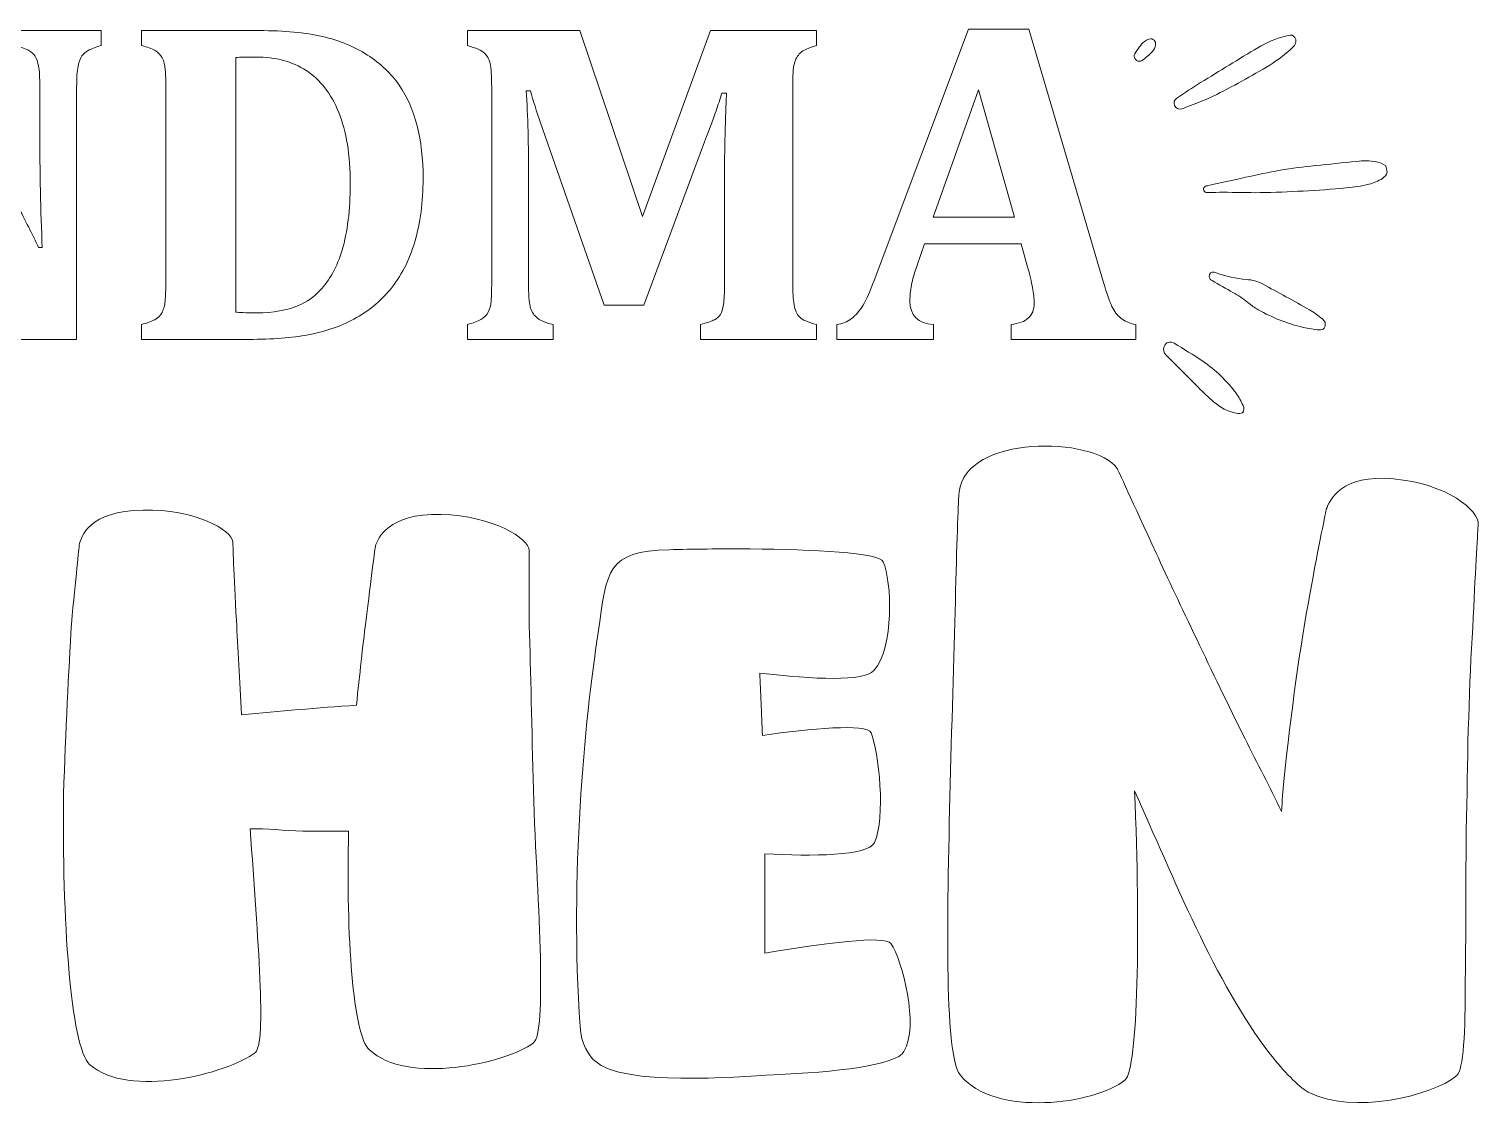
# Model space of a CAD drawing. Header units: inches. Extents: x 112 to 968, y -947 to -133.
# Drawn here: x 540 to 963.2, y -451.6 to -133.9 of the extents above; entities that cross this region are included whole.
import ezdxf

# ---------------------------------------------------------------- set-up
doc = ezdxf.new("R2010")
doc.units = ezdxf.units.IN
doc.header["$MEASUREMENT"] = 0
doc.layers.add('Layer 1', color=7, linetype='Continuous')

# ---------------------------------------------------------------- blocks, each defined once
blk = doc.blocks.new('block 21')
at = {"layer": 'Layer 1', "lineweight": 0}
for points, knots in [([(962.72, -278.52), (962.72, -278.52), (961.97, -288.35), (961.46, -302.71), (960.46, -317.57), (959.7, -336.72), (959.45, -356.62), (958.94, -376.26), (959.2, -395.91), (958.94, -411.53), (958.94, -426.65), (958.44, -437.48), (956.43, -439.24), (949.62, -445.04), (925.94, -450.83), (913.1, -444.03), (910.07, -442.27), (906.04, -437.99), (902.01, -432.95), (885.89, -412.04), (873.8, -381.3), (862.46, -356.11), (864.23, -397.17), (863.47, -437.23), (859.69, -440.5), (851.12, -447.56), (821.65, -451.59), (811.58, -438.99), (806.79, -432.69), (807.8, -390.88), (808.8, -350.32), (809.31, -330.17), (810.06, -310.01), (810.32, -294.9), (810.82, -279.78), (811.07, -269.71), (811.32, -268.95), (813.09, -252.32), (850.62, -252.58), (857.42, -262.15), (857.42, -262.15), (861.96, -271.97), (868.76, -286.84), (875.56, -301.45), (884.88, -321.1), (894.71, -341), (898.23, -348.05), (902.01, -355.1), (905.29, -362.16), (905.54, -359.14), (905.79, -356.11), (906.04, -353.34), (908.06, -333.19), (910.83, -313.54), (913.6, -298.93), (916.12, -284.32), (918.39, -274.49), (918.39, -273.99), (919.4, -271.47), (922.67, -263.66), (938.04, -265.17), (953.4, -266.43), (963.23, -274.49), (962.72, -278.52)], [0, 0, 0, 0, 1, 1, 1, 2, 2, 2, 3, 3, 3, 4, 4, 4, 5, 5, 5, 6, 6, 6, 7, 7, 7, 8, 8, 8, 9, 9, 9, 10, 10, 10, 11, 11, 11, 12, 12, 12, 13, 13, 13, 14, 14, 14, 15, 15, 15, 16, 16, 16, 17, 17, 17, 18, 18, 18, 19, 19, 19, 20, 20, 20, 21, 21, 21, 21]), ([(687.12, -429.67), (679.31, -435.72), (650.09, -442.01), (639.26, -431.69), (634.47, -427.4), (632.45, -398.68), (633.21, -367.95), (628.93, -367.95), (624.65, -367.95), (619.86, -367.95), (614.32, -367.7), (609.28, -367.2), (604.49, -367.2), (606.76, -399.69), (609.28, -429.67), (606, -432.44), (597.94, -438.74), (568.97, -446.05), (557.64, -435.97), (552.09, -430.68), (549.58, -393.15), (550.08, -357.12), (550.58, -338.98), (551.59, -320.84), (552.35, -307.49), (553.6, -294.14), (554.61, -285.07), (554.61, -284.57), (555.12, -282.05), (557.38, -274.49), (573.26, -274.24), (588.37, -273.99), (599.2, -280.03), (599.45, -283.56), (599.45, -283.56), (599.7, -292.88), (600.46, -306.49), (600.96, -314.29), (601.47, -323.87), (601.97, -333.94), (613.06, -332.94), (624.14, -331.93), (635.48, -331.17), (636.49, -322.1), (637.24, -314.04), (638.25, -306.99), (639.76, -293.64), (641.02, -285.07), (641.02, -284.82), (641.77, -282.55), (644.55, -275.25), (660.17, -275.5), (675.53, -276), (685.86, -282.55), (685.86, -286.08), (685.86, -286.08), (685.86, -294.65), (685.86, -308), (686.36, -320.84), (686.62, -338.23), (687.12, -355.86), (687.62, -373.49), (688.88, -391.13), (689.14, -404.73), (689.39, -418.33), (689.14, -428.16), (687.12, -429.67)], [0, 0, 0, 0, 1, 1, 1, 2, 2, 2, 3, 3, 3, 4, 4, 4, 5, 5, 5, 6, 6, 6, 7, 7, 7, 8, 8, 8, 9, 9, 9, 10, 10, 10, 11, 11, 11, 12, 12, 12, 13, 13, 13, 14, 14, 14, 15, 15, 15, 16, 16, 16, 17, 17, 17, 18, 18, 18, 19, 19, 19, 20, 20, 20, 21, 21, 21, 22, 22, 22, 22]), ([(795.2, -432.19), (793.18, -436.22), (775.05, -438.24), (757.16, -438.99), (746.33, -439.5), (713.33, -442.52), (705.01, -434.96), (703.25, -433.45), (700.98, -429.92), (700.73, -424.89), (697.71, -381.05), (701.99, -335.96), (706.02, -310.01), (708.54, -291.62), (708.54, -286.33), (726.68, -285.83), (733.23, -285.58), (741.79, -285.58), (750.36, -285.58), (769, -285.83), (787.89, -286.58), (789.15, -289.35), (791.67, -294.9), (792.43, -314.55), (786.38, -321.1), (783.61, -324.37), (769, -323.61), (753.13, -321.85), (753.38, -327.14), (753.63, -333.44), (753.89, -339.99), (767.74, -337.98), (784.37, -336.46), (785.63, -339.24), (787.89, -344.52), (789.91, -364.17), (786.63, -371.23), (784.62, -375.26), (768.24, -375.26), (754.64, -374.5), (754.64, -379.29), (754.64, -383.82), (754.64, -403.47), (772.02, -400.7), (789.4, -398.18), (791.42, -400.7), (794.69, -405.49), (799.73, -424.89), (795.2, -432.19)], [0, 0, 0, 0, 1, 1, 1, 2, 2, 2, 3, 3, 3, 4, 4, 4, 5, 5, 5, 6, 6, 6, 7, 7, 7, 8, 8, 8, 9, 9, 9, 10, 10, 10, 11, 11, 11, 12, 12, 12, 13, 13, 13, 14, 14, 14, 15, 15, 15, 16, 16, 16, 16])]:
    blk.add_open_spline(points, degree=3, knots=knots, dxfattribs=at)
blk = doc.blocks.new('block 22')
at = {"layer": 'Layer 1', "lineweight": 0}
blk.add_lwpolyline([(803.73, -188.85), (827.49, -188.85), (816.93, -151.68), (803.73, -188.85)], dxfattribs=at)
for points, knots in [([(561.01, -134.39), (561.01, -134.39), (561.01, -138.75), (561.01, -138.75), (559.24, -139.32), (558, -139.8), (557.28, -140.2), (556.55, -140.59), (555.93, -141.12), (555.43, -141.78), (554.92, -142.44), (554.54, -143.44), (554.27, -144.78), (554.01, -146.13), (553.88, -148.19), (553.88, -150.96), (553.88, -150.96), (553.88, -224.49), (553.88, -224.49), (553.88, -224.49), (537.11, -224.49), (537.11, -224.49), (537.11, -224.49), (507.41, -173.14), (507.41, -173.14), (503.4, -166.19), (500.45, -160.73), (498.56, -156.77), (498.56, -156.77), (497.97, -156.77), (497.97, -156.77), (498.4, -166.23), (498.63, -176.22), (498.63, -186.74), (498.63, -186.74), (498.63, -207.99), (498.63, -207.99), (498.63, -211.29), (498.79, -213.6), (499.12, -214.92), (499.45, -216.24), (500.04, -217.29), (500.9, -218.06), (501.76, -218.83), (503.38, -219.52), (505.75, -220.14), (505.75, -220.14), (505.75, -224.49), (505.75, -224.49), (505.75, -224.49), (480.8, -224.49), (480.8, -224.49), (480.8, -224.49), (480.8, -220.14), (480.8, -220.14), (482.43, -219.7), (483.72, -219.21), (484.66, -218.69), (485.61, -218.16), (486.31, -217.44), (486.78, -216.54), (487.24, -215.64), (487.54, -214.51), (487.67, -213.14), (487.8, -211.78), (487.87, -210.06), (487.87, -207.99), (487.87, -207.99), (487.87, -150.89), (487.87, -150.89), (487.87, -147.59), (487.72, -145.31), (487.44, -144.06), (487.15, -142.8), (486.56, -141.76), (485.65, -140.92), (484.75, -140.09), (483.13, -139.36), (480.8, -138.75), (480.8, -138.75), (480.8, -134.39), (480.8, -134.39), (480.8, -134.39), (507.54, -134.39), (507.54, -134.39), (507.54, -134.39), (530.9, -174.99), (530.9, -174.99), (532.36, -177.54), (534.25, -180.99), (536.58, -185.35), (538.91, -189.71), (540.98, -193.82), (542.79, -197.69), (542.79, -197.69), (543.84, -197.69), (543.84, -197.69), (543.36, -187.18), (543.12, -175.69), (543.12, -163.24), (543.12, -163.24), (543.12, -150.96), (543.12, -150.96), (543.12, -148.1), (543.01, -146.03), (542.79, -144.75), (542.57, -143.48), (542.22, -142.51), (541.76, -141.85), (541.3, -141.19), (540.69, -140.64), (539.91, -140.2), (539.14, -139.76), (537.86, -139.27), (536.05, -138.75), (536.05, -138.75), (536.05, -134.39), (536.05, -134.39), (536.05, -134.39), (561.01, -134.39), (561.01, -134.39)], [0, 0, 0, 0, 1, 1, 1, 2, 2, 2, 3, 3, 3, 4, 4, 4, 5, 5, 5, 6, 6, 6, 7, 7, 7, 8, 8, 8, 9, 9, 9, 10, 10, 10, 11, 11, 11, 12, 12, 12, 13, 13, 13, 14, 14, 14, 15, 15, 15, 16, 16, 16, 17, 17, 17, 18, 18, 18, 19, 19, 19, 20, 20, 20, 21, 21, 21, 22, 22, 22, 23, 23, 23, 24, 24, 24, 25, 25, 25, 26, 26, 26, 27, 27, 27, 28, 28, 28, 29, 29, 29, 30, 30, 30, 31, 31, 31, 32, 32, 32, 33, 33, 33, 34, 34, 34, 35, 35, 35, 36, 36, 36, 37, 37, 37, 38, 38, 38, 39, 39, 39, 40, 40, 40, 40]), ([(607.15, -134.39), (614.5, -134.39), (620.64, -134.96), (625.56, -136.11), (630.49, -137.25), (634.87, -139.06), (638.7, -141.52), (642.53, -143.98), (645.62, -146.92), (647.97, -150.33), (650.33, -153.74), (652.08, -157.7), (653.22, -162.21), (654.37, -166.72), (654.94, -171.82), (654.94, -177.49), (654.94, -184.36), (654.13, -190.52), (652.53, -195.98), (650.92, -201.44), (648.51, -206.1), (645.3, -209.97), (642.44, -213.45), (638.93, -216.31), (634.77, -218.55), (630.61, -220.8), (625.83, -222.38), (620.42, -223.31), (615.75, -224.1), (609.88, -224.49), (602.79, -224.49), (602.79, -224.49), (572.82, -224.49), (572.82, -224.49), (572.82, -224.49), (572.82, -220.14), (572.82, -220.14), (574.45, -219.7), (575.74, -219.22), (576.68, -218.72), (577.63, -218.21), (578.33, -217.51), (578.79, -216.61), (579.26, -215.7), (579.56, -214.56), (579.69, -213.17), (579.82, -211.79), (579.89, -210.04), (579.89, -207.93), (579.89, -207.93), (579.89, -151.02), (579.89, -151.02), (579.89, -148.96), (579.83, -147.22), (579.72, -145.81), (579.61, -144.4), (579.32, -143.26), (578.86, -142.38), (578.4, -141.5), (577.69, -140.78), (576.75, -140.23), (575.8, -139.68), (574.49, -139.19), (572.82, -138.75), (572.82, -138.75), (572.82, -134.39), (572.82, -134.39), (572.82, -134.39), (607.15, -134.39), (607.15, -134.39)], [0, 0, 0, 0, 1, 1, 1, 2, 2, 2, 3, 3, 3, 4, 4, 4, 5, 5, 5, 6, 6, 6, 7, 7, 7, 8, 8, 8, 9, 9, 9, 10, 10, 10, 11, 11, 11, 12, 12, 12, 13, 13, 13, 14, 14, 14, 15, 15, 15, 16, 16, 16, 17, 17, 17, 18, 18, 18, 19, 19, 19, 20, 20, 20, 21, 21, 21, 22, 22, 22, 23, 23, 23, 23]), ([(769.73, -138.75), (767.4, -139.41), (765.81, -140.12), (764.98, -140.89), (764.14, -141.66), (763.56, -142.7), (763.23, -143.99), (762.9, -145.29), (762.74, -147.59), (762.74, -150.89), (762.74, -150.89), (762.74, -207.99), (762.74, -207.99), (762.74, -210.68), (762.87, -212.8), (763.13, -214.36), (763.4, -215.92), (763.93, -217.11), (764.75, -217.93), (765.56, -218.74), (767.22, -219.48), (769.73, -220.14), (769.73, -220.14), (769.73, -224.49), (769.73, -224.49), (769.73, -224.49), (735.87, -224.49), (735.87, -224.49), (735.87, -224.49), (735.87, -220.14), (735.87, -220.14), (737.8, -219.61), (739.15, -219.15), (739.9, -218.75), (740.64, -218.36), (741.23, -217.84), (741.64, -217.2), (742.06, -216.56), (742.37, -215.59), (742.57, -214.3), (742.77, -213), (742.87, -210.85), (742.87, -207.86), (742.87, -207.86), (742.87, -175.51), (742.87, -175.51), (742.87, -171.95), (742.93, -167.75), (743.06, -162.91), (743.2, -158.07), (743.33, -154.63), (743.46, -152.61), (743.46, -152.61), (742.07, -152.61), (742.07, -152.61), (741.55, -154.37), (740.98, -156.1), (740.39, -157.79), (739.8, -159.48), (738.68, -162.51), (737.06, -166.87), (737.06, -166.87), (719.37, -214.53), (719.37, -214.53), (719.37, -214.53), (707.75, -214.53), (707.75, -214.53), (707.75, -214.53), (689.13, -160.99), (689.13, -160.99), (688.03, -157.96), (687.06, -154.94), (686.23, -151.95), (686.23, -151.95), (685.04, -151.95), (685.04, -151.95), (685.48, -159.21), (685.7, -167.79), (685.7, -177.69), (685.7, -177.69), (685.7, -208.06), (685.7, -208.06), (685.7, -211.32), (685.85, -213.58), (686.16, -214.86), (686.47, -216.14), (687.09, -217.19), (688.01, -218.03), (688.94, -218.86), (690.54, -219.57), (692.83, -220.14), (692.83, -220.14), (692.83, -224.49), (692.83, -224.49), (692.83, -224.49), (667.88, -224.49), (667.88, -224.49), (667.88, -224.49), (667.88, -220.14), (667.88, -220.14), (669.5, -219.7), (670.79, -219.21), (671.74, -218.69), (672.68, -218.16), (673.4, -217.46), (673.89, -216.57), (674.37, -215.69), (674.66, -214.57), (674.77, -213.21), (674.89, -211.84), (674.94, -210.1), (674.94, -207.99), (674.94, -207.99), (674.94, -150.89), (674.94, -150.89), (674.94, -147.55), (674.8, -145.26), (674.51, -144.03), (674.23, -142.8), (673.66, -141.78), (672.83, -140.99), (671.99, -140.2), (670.34, -139.45), (667.88, -138.75), (667.88, -138.75), (667.88, -134.39), (667.88, -134.39), (667.88, -134.39), (700.69, -134.39), (700.69, -134.39), (700.69, -134.39), (718.97, -188.58), (718.97, -188.58), (718.97, -188.58), (738.77, -134.39), (738.77, -134.39), (738.77, -134.39), (769.73, -134.39), (769.73, -134.39), (769.73, -134.39), (769.73, -138.75), (769.73, -138.75)], [0, 0, 0, 0, 1, 1, 1, 2, 2, 2, 3, 3, 3, 4, 4, 4, 5, 5, 5, 6, 6, 6, 7, 7, 7, 8, 8, 8, 9, 9, 9, 10, 10, 10, 11, 11, 11, 12, 12, 12, 13, 13, 13, 14, 14, 14, 15, 15, 15, 16, 16, 16, 17, 17, 17, 18, 18, 18, 19, 19, 19, 20, 20, 20, 21, 21, 21, 22, 22, 22, 23, 23, 23, 24, 24, 24, 25, 25, 25, 26, 26, 26, 27, 27, 27, 28, 28, 28, 29, 29, 29, 30, 30, 30, 31, 31, 31, 32, 32, 32, 33, 33, 33, 34, 34, 34, 35, 35, 35, 36, 36, 36, 37, 37, 37, 38, 38, 38, 39, 39, 39, 40, 40, 40, 41, 41, 41, 42, 42, 42, 43, 43, 43, 44, 44, 44, 45, 45, 45, 46, 46, 46, 47, 47, 47, 47]), ([(829.41, -196.57), (829.41, -196.57), (801.22, -196.57), (801.22, -196.57), (801.22, -196.57), (799.04, -202.84), (799.04, -202.84), (798.42, -204.6), (797.92, -206.31), (797.52, -207.96), (797.13, -209.61), (796.93, -211.36), (796.93, -213.21), (796.93, -217.52), (799.22, -219.83), (803.79, -220.14), (803.79, -220.14), (803.79, -224.49), (803.79, -224.49), (803.79, -224.49), (775.61, -224.49), (775.61, -224.49), (775.61, -224.49), (775.61, -220.14), (775.61, -220.14), (777.23, -219.96), (778.67, -219.39), (779.9, -218.42), (781.13, -217.46), (782.25, -216.14), (783.27, -214.46), (784.28, -212.79), (785.35, -210.39), (786.5, -207.27), (786.5, -207.27), (814.03, -133.93), (814.03, -133.93), (814.03, -133.93), (831.65, -133.93), (831.65, -133.93), (831.65, -133.93), (853.44, -207.86), (853.44, -207.86), (854.4, -211.16), (855.22, -213.51), (855.88, -214.89), (856.54, -216.28), (857.4, -217.4), (858.45, -218.26), (859.51, -219.11), (860.98, -219.74), (862.87, -220.14), (862.87, -220.14), (862.87, -224.49), (862.87, -224.49), (862.87, -224.49), (826.44, -224.49), (826.44, -224.49), (826.44, -224.49), (826.44, -220.14), (826.44, -220.14), (828.72, -219.87), (830.42, -219.24), (831.52, -218.22), (832.62, -217.21), (833.17, -215.78), (833.17, -213.93), (833.17, -212.57), (833.01, -211.05), (832.71, -209.38), (832.4, -207.71), (831.89, -205.59), (831.19, -203.04), (831.19, -203.04), (829.41, -196.57), (829.41, -196.57)], [0, 0, 0, 0, 1, 1, 1, 2, 2, 2, 3, 3, 3, 4, 4, 4, 5, 5, 5, 6, 6, 6, 7, 7, 7, 8, 8, 8, 9, 9, 9, 10, 10, 10, 11, 11, 11, 12, 12, 12, 13, 13, 13, 14, 14, 14, 15, 15, 15, 16, 16, 16, 17, 17, 17, 18, 18, 18, 19, 19, 19, 20, 20, 20, 21, 21, 21, 22, 22, 22, 23, 23, 23, 24, 24, 24, 25, 25, 25, 25]), ([(600.35, -216.51), (601.14, -216.64), (603.14, -216.71), (606.36, -216.71), (611.2, -216.71), (615.27, -216), (618.57, -214.59), (621.03, -213.54), (623.12, -212.08), (624.84, -210.24), (627.7, -207.2), (629.86, -203.26), (631.31, -198.42), (632.89, -193.14), (633.68, -186.69), (633.68, -179.08), (633.68, -170.72), (632.56, -163.78), (630.32, -158.25), (628.07, -152.73), (624.92, -148.66), (620.84, -146.04), (616.77, -143.42), (611.9, -142.11), (606.22, -142.11), (603.49, -142.11), (601.54, -142.16), (600.35, -142.24), (600.35, -142.24), (600.35, -216.51), (600.35, -216.51)], [0, 0, 0, 0, 1, 1, 1, 2, 2, 2, 3, 3, 3, 4, 4, 4, 5, 5, 5, 6, 6, 6, 7, 7, 7, 8, 8, 8, 9, 9, 9, 10, 10, 10, 10])]:
    blk.add_open_spline(points, degree=3, knots=knots, dxfattribs=at)
blk = doc.blocks.new('block 34')
at = {"layer": 'Layer 1', "lineweight": 0}
blk.add_open_spline([(936.18, -175.71), (935.96, -176.51), (935.43, -177.06), (934.75, -177.5), (933.53, -178.29), (932.22, -178.84), (930.83, -179.22), (928.67, -179.81), (926.45, -180.04), (924.24, -180.26), (915.88, -181.08), (907.49, -181.47), (899.09, -181.65), (895.47, -181.72), (891.85, -181.56), (888.22, -181.54), (886.86, -181.53), (885.5, -181.61), (884.14, -181.65), (883.89, -181.65), (883.63, -181.68), (883.39, -181.63), (882.9, -181.55), (882.65, -181.22), (882.6, -180.74), (882.56, -180.29), (882.78, -179.98), (883.18, -179.8), (883.37, -179.71), (883.59, -179.67), (883.8, -179.63), (887.48, -178.82), (891.17, -178.03), (894.84, -177.19), (901.57, -175.66), (908.34, -174.4), (915.22, -173.76), (919.22, -173.39), (923.22, -172.92), (927.22, -172.53), (929.15, -172.33), (931.09, -172.3), (933.01, -172.69), (933.99, -172.89), (934.93, -173.19), (935.73, -173.82), (935.88, -174.45), (936.03, -175.08), (936.18, -175.71)], degree=3, knots=[0, 0, 0, 0, 1, 1, 1, 2, 2, 2, 3, 3, 3, 4, 4, 4, 5, 5, 5, 6, 6, 6, 7, 7, 7, 8, 8, 8, 9, 9, 9, 10, 10, 10, 11, 11, 11, 12, 12, 12, 13, 13, 13, 14, 14, 14, 15, 15, 15, 16, 16, 16, 16], dxfattribs=at)
blk = doc.blocks.new('block 35')
at = {"layer": 'Layer 1', "lineweight": 0}
blk.add_open_spline([(892.45, -246.22), (892.34, -246.15), (892.22, -246.05), (892.1, -246.03), (889.65, -245.5), (887.51, -244.33), (885.64, -242.73), (884.03, -241.35), (882.49, -239.89), (880.98, -238.4), (877.86, -235.33), (874.79, -232.21), (871.69, -229.11), (870.93, -228.34), (870.71, -227.45), (871.08, -226.56), (871.6, -225.3), (872.84, -224.87), (874, -225.58), (876.81, -227.32), (879.66, -228.99), (882.39, -230.84), (886.16, -233.4), (889.38, -236.59), (892.15, -240.2), (892.97, -241.26), (893.49, -242.56), (894.14, -243.75), (894.54, -244.5), (894.42, -245.21), (893.92, -245.87), (893.43, -245.99), (892.94, -246.1), (892.45, -246.22)], degree=3, knots=[0, 0, 0, 0, 1, 1, 1, 2, 2, 2, 3, 3, 3, 4, 4, 4, 5, 5, 5, 6, 6, 6, 7, 7, 7, 8, 8, 8, 9, 9, 9, 10, 10, 10, 11, 11, 11, 11], dxfattribs=at)
blk = doc.blocks.new('block 36')
at = {"layer": 'Layer 1', "lineweight": 0}
blk.add_open_spline([(876.29, -157.25), (875.36, -157.48), (874.56, -157.08), (874.16, -156.25), (873.77, -155.44), (873.95, -154.67), (874.8, -154.11), (877.09, -152.57), (879.39, -151.02), (881.74, -149.57), (887.29, -146.14), (892.86, -142.72), (898.47, -139.37), (900.98, -137.88), (903.66, -136.74), (906.49, -136.01), (906.77, -135.93), (907.06, -135.88), (907.33, -135.81), (908.09, -135.62), (908.77, -135.68), (909.25, -136.39), (909.7, -137.06), (909.66, -138.04), (909.12, -138.71), (908.79, -139.13), (908.38, -139.5), (907.99, -139.86), (905.85, -141.85), (903.47, -143.53), (900.96, -145.01), (895.51, -148.2), (890.01, -151.32), (884.29, -154.01), (882.25, -154.98), (880.09, -155.7), (877.99, -156.53), (877.39, -156.77), (876.8, -157.04), (876.29, -157.25)], degree=3, knots=[0, 0, 0, 0, 1, 1, 1, 2, 2, 2, 3, 3, 3, 4, 4, 4, 5, 5, 5, 6, 6, 6, 7, 7, 7, 8, 8, 8, 9, 9, 9, 10, 10, 10, 11, 11, 11, 12, 12, 12, 13, 13, 13, 13], dxfattribs=at)
blk = doc.blocks.new('block 37')
at = {"layer": 'Layer 1', "lineweight": 0}
blk.add_open_spline([(918.03, -219.4), (918.36, -220.87), (917.55, -221.87), (916.31, -221.72), (914.74, -221.54), (913.17, -221.3), (911.64, -220.95), (907.03, -219.88), (902.67, -218.13), (898.54, -215.82), (897.48, -215.23), (896.51, -214.46), (895.55, -213.71), (894.16, -212.62), (892.74, -211.6), (891.18, -210.77), (889.12, -209.67), (887.11, -208.48), (885.08, -207.33), (884.61, -207.07), (884.29, -206.72), (884.23, -206.16), (884.15, -205.27), (884.85, -204.64), (885.72, -204.84), (885.9, -204.87), (886.06, -204.95), (886.23, -205.01), (889.1, -206.11), (892.08, -206.74), (895.14, -206.99), (896.78, -207.12), (898.34, -207.5), (899.78, -208.28), (904.35, -210.76), (908.93, -213.25), (913.47, -215.81), (914.81, -216.56), (916.02, -217.55), (917.25, -218.48), (917.62, -218.77), (917.88, -219.22), (918.03, -219.4)], degree=3, knots=[0, 0, 0, 0, 1, 1, 1, 2, 2, 2, 3, 3, 3, 4, 4, 4, 5, 5, 5, 6, 6, 6, 7, 7, 7, 8, 8, 8, 9, 9, 9, 10, 10, 10, 11, 11, 11, 12, 12, 12, 13, 13, 13, 14, 14, 14, 14], dxfattribs=at)
blk = doc.blocks.new('block 38')
at = {"layer": 'Layer 1', "lineweight": 0}
blk.add_open_spline([(864.3, -143.32), (863.64, -143.42), (863.12, -143.24), (862.72, -142.76), (862.31, -142.27), (862.19, -141.7), (862.53, -141.17), (863.37, -139.88), (864.14, -138.53), (865.37, -137.56), (865.76, -137.25), (866.21, -136.98), (866.68, -136.85), (867.81, -136.52), (868.82, -137.42), (868.58, -138.57), (868.44, -139.24), (868.17, -140), (867.71, -140.48), (866.78, -141.46), (865.68, -142.27), (864.65, -143.15), (864.54, -143.24), (864.39, -143.27), (864.3, -143.32)], degree=3, knots=[0, 0, 0, 0, 1, 1, 1, 2, 2, 2, 3, 3, 3, 4, 4, 4, 5, 5, 5, 6, 6, 6, 7, 7, 7, 8, 8, 8, 8], dxfattribs=at)
blk = doc.blocks.new('block 33')
at = {"layer": 'Layer 1'}
for name in ['block 38', 'block 36', 'block 34', 'block 37', 'block 35']:
    blk.add_blockref(name, (0, 0), dxfattribs=at)
blk = doc.blocks.new('block 2')
at = {"layer": 'Layer 1'}
for name in ['block 22', 'block 33', 'block 21']:
    blk.add_blockref(name, (0, 0), dxfattribs=at)

msp = doc.modelspace()

# ---------------------------------------------------------------- block references
at = {"layer": 'Layer 1'}
msp.add_blockref('block 2', (0, 0), dxfattribs=at)

doc.saveas('drawing.dxf')
